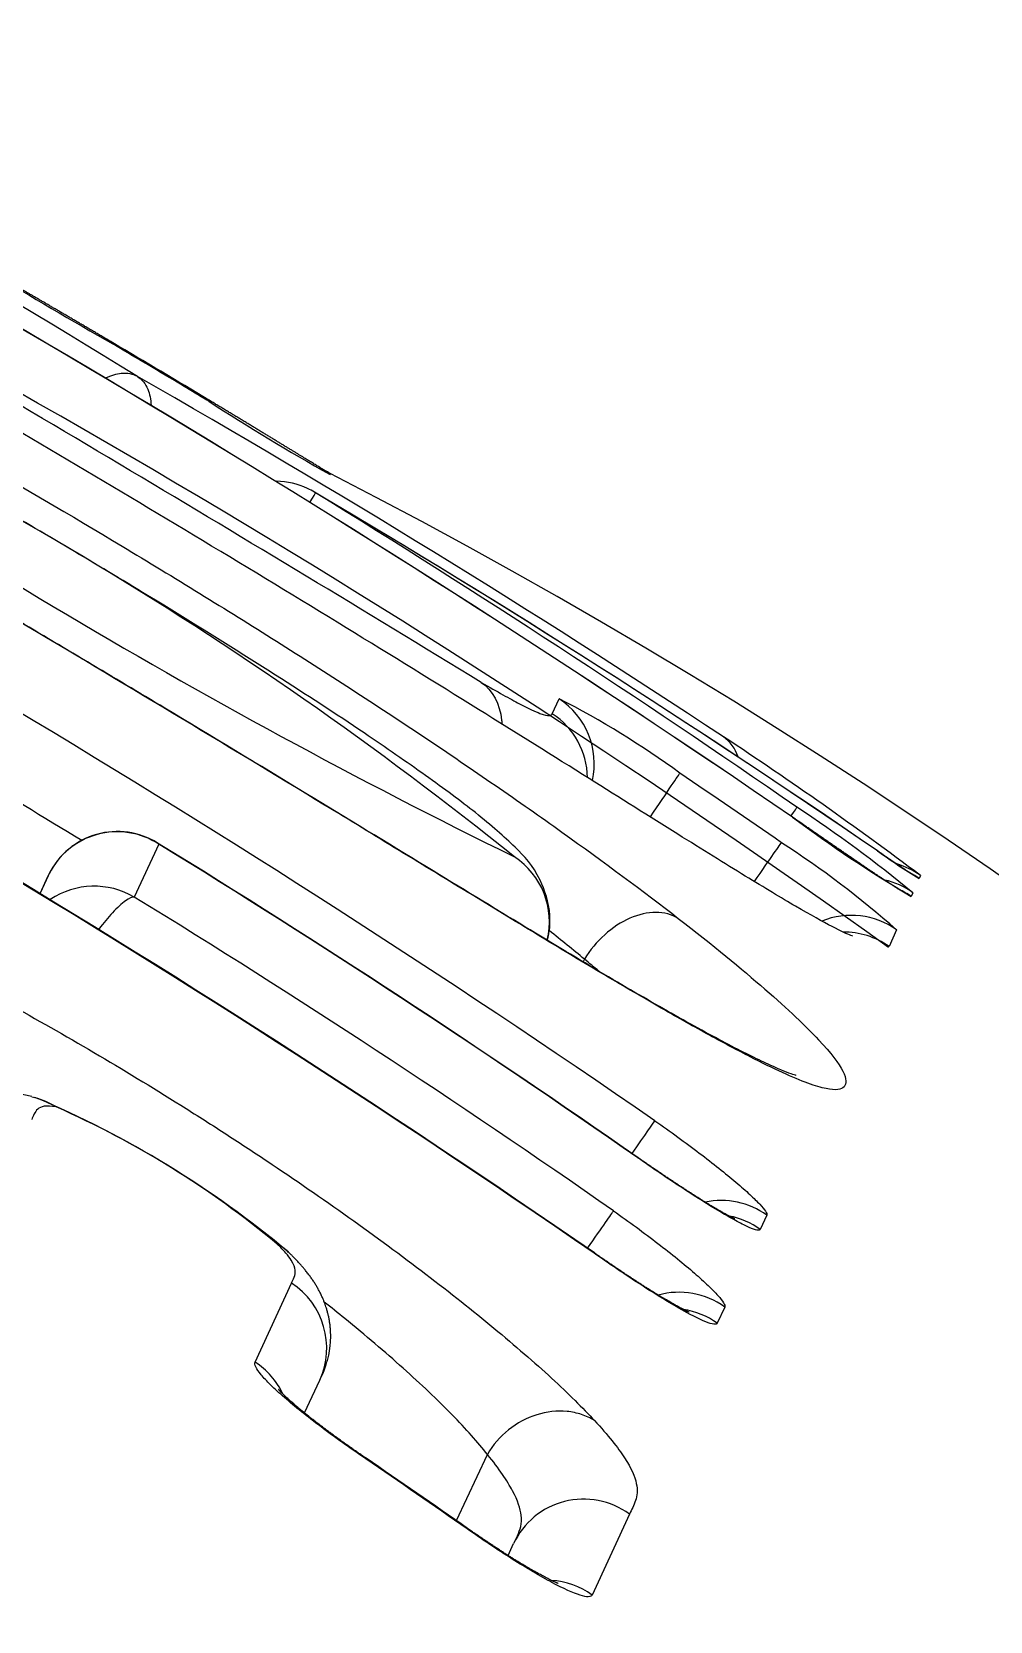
# Model space of a CAD drawing. Header units: millimetres. Extents: x 169 to 4368, y -1049 to 1924.
# Drawn here: x 496.2588 to 496.382, y 1187.1658 to 1187.3701 of the extents above; entities that cross this region are included whole.
import ezdxf

# ---------------------------------------------------------------- set-up
doc = ezdxf.new("R2010")
doc.units = ezdxf.units.MM

msp = doc.modelspace()

# ---------------------------------------------------------------- linework, layer by layer
for p, q in [((496.297131223996, 1187.313349279672), (496.297111541386, 1187.313237844101)), ((496.3256952608824, 1187.282466275164), (496.326563136317, 1187.284400918884)), ((496.2750792947509, 1187.265711215806), (496.2719457537418, 1187.258901066984)), ((496.2608732161203, 1187.261625505914), (496.2598243857441, 1187.259376281914)), ((496.259838154881, 1187.259372526883), (496.2608732161203, 1187.261625505914)), ((496.2609706264841, 1187.26182836004), (496.2608732161203, 1187.261625505914)), ((496.3730202339163, 1187.261678944242), (496.372858000588, 1187.261291493557)), ((496.3720671383713, 1187.259454472423), (496.3718515297139, 1187.258961366099)), ((496.3699517173049, 1187.254675214313), (496.3689911313477, 1187.252530362632)), ((496.3298268348949, 1187.250913007676), (496.329665107025, 1187.25056618114)), ((496.3532779826165, 1187.217999521238), (496.3524361952333, 1187.216162503607)), ((496.287466766915, 1187.199112560122), (496.2921504184803, 1187.209259492072)), ((496.3478595648402, 1187.206186665836), (496.3469001265232, 1187.204097547488)), ((496.2938406818701, 1187.192570693335), (496.2957816851593, 1187.196778661041)), ((496.3133783374541, 1187.178722221328), (496.317342939836, 1187.187224338573)), ((496.3173537153359, 1187.187244974673), (496.317342939836, 1187.187224338573)), ((496.3356172613567, 1187.179573293748), (496.330816723227, 1187.169158110274)), ((496.3200074699972, 1187.174247406372), (496.3207189108364, 1187.175773096175)), ((496.3200158771787, 1187.174248969503), (496.3207189108363, 1187.175773096175)), ((496.3212036934473, 1187.176767145088), (496.3208081420108, 1187.175953787221))]:
    msp.add_line(p, q)
for centre, radius, start, end in [((495.4237045627428, 1185.905952897563), 1.651848701087288, 55.61476453163881, 62.42359725826709), ((495.428073764003, 1185.913233402061), 1.643375302300004, 55.59712794609853, 62.44112018940385), ((495.3779455348241, 1185.873899808004), 1.705300045799595, 58.3655023494883, 61.14724560860707), ((495.6456883925268, 1186.242446124103), 1.242222305775509, 54.39387537273254, 64.4882653459125), ((493.7497496643629, 1183.081482344601), 4.926533931897101, 58.59937082216798, 59.82500242974565), ((496.5770013213971, 1187.86999328954), 0.6215629135644873, 238.6364005782985, 240.3138685783886), ((496.0168445798317, 1186.886498336315), 0.4847224782482161, 51.16156424905611, 67.15060396415704), ((496.6846307115376, 1188.0047703025), 0.8252328351353697, 234.470290456352, 243.8418777568318), ((495.4836438384707, 1185.989434336887), 1.506912987535216, 55.42056088088043, 62.88721004012174), ((495.4160033523041, 1185.885013041874), 1.678068552156215, 58.95014748359419, 59.44110556749626), ((495.5251332719106, 1186.068059611298), 1.465091886177247, 58.91714635882654, 59.47947059750113), ((495.5253680397036, 1186.068394207189), 1.464553411750059, 58.92598042849588, 59.46218922611494), ((495.6040296455188, 1186.154217893059), 1.348819694303193, 56.53969523701981, 60.29711353977005), ((496.4244404562027, 1187.541818673945), 0.2616521513779782, 236.892692105409, 240.8803962853048), ((496.2918760307372, 1187.304841463693), 0.009999999446344629, 58.2967874416824, 67.3074921786814), ((495.4976908626106, 1186.005116134097), 1.467562433874933, 55.39850046860433, 63.06610963873008), ((495.5014542755728, 1186.011505332707), 1.460217471171172, 55.37769495132497, 63.08421252100603), ((496.2900042130932, 1187.302357296858), 0.009999999999997157, 65.00000000052906, 88.77485722654836), ((496.2918562236731, 1187.304730175327), 0.01000003618487273, 58.29573753283398, 60.99890507796102), ((495.9509110473045, 1186.639430118889), 0.7576512693967703, 359.9830259902878, 62.80855729625799), ((496.2900042130932, 1187.302357296858), 0.009999999999999426, 59.36086577062286, 65.00000000052906), ((495.6465525673259, 1186.21296031263), 1.275231839259553, 55.58024381249703, 59.43124454065545), ((495.5645270030782, 1186.124408506817), 1.393428413727964, 55.33114727246683, 58.37145732346386), ((495.6465048955913, 1186.212829468588), 1.275366233909044, 55.5757405574589, 59.42422174907269), ((495.4793644114695, 1185.982290313349), 1.505261709848518, 58.53023959633373, 59.84896978725819), ((496.273166421229, 1187.1804432543), 0.1168691798887608, 53.85748081776757, 62.813197832064), ((496.0696091737422, 1186.857584963938), 0.5053218938002131, 53.09920955774353, 56.60888864043209), ((495.6273933243963, 1186.216917112883), 1.276698933774729, 55.24802038092943, 55.95770828113967), ((496.4698992780764, 1187.422224207164), 0.1904418972593488, 233.4899776317015, 239.0130137393608), ((496.2558379302183, 1187.117267180025), 0.1836476380123732, 50.73615203656488, 56.51701332314764), ((496.2697496483414, 1187.257502996565), 0.0097867253950785, 57.00409240242347, 153.7708504712479), ((496.2697702988368, 1187.257530233221), 0.009791239996222884, 58.12701769545696, 153.5082673430857), ((495.6128994594491, 1186.187542657329), 1.265319461642182, 55.1070599306235, 58.45141198226043), ((495.6115582388408, 1186.185431962889), 1.267778945999401, 55.11188929728508, 58.44123251503404), ((496.2891544624471, 1187.163354142554), 0.1219333200552944, 48.4988754121203, 57.23516457201174), ((496.3153383903914, 1187.255716832264), 0.00998419127299744, 346.2787080733371, 56.65234222126267), ((496.4169366131051, 1187.333682603561), 0.08475492250617717, 234.309662540081, 238.6629579714067), ((496.2667975185335, 1187.250070513066), 0.01022169302307256, 59.75770676987673, 123.6037348355975), ((495.6168988819774, 1186.191524520913), 1.252349430194813, 55.0919628042447, 58.46264190290607), ((496.2556257690978, 1187.221742707628), 0.0119188140102767, 74.63122382776741, 155.2632159786233), ((496.2569145226253, 1187.224079665581), 0.00928866634389397, 76.03106871065305, 78.45564983805161), ((496.2569145226253, 1187.224079665581), 0.00928866634389397, 57.40430918864281, 76.03106871065305), ((496.2097033733988, 1187.115534909844), 0.1275908913063747, 49.9745015869396, 67.18875814747005), ((496.2127851612633, 1187.121005294201), 0.1212966871536342, 50.2897232039815, 66.1047002160469), ((495.6853585130501, 1186.280307185867), 1.096065598374758, 54.95492835301947, 55.78315652122216), ((495.7195260420903, 1186.329918045313), 1.035918022688534, 54.92650558948877, 55.80289542131205)]:
    msp.add_arc(centre, radius, start, end)
for centre, major_axis, ratio, start_param, end_param in [((496.2640922105967, 1187.321548929592), (-0.005084254524737045, -0.00861106009313328), 0.0005430471505521101, 2.983452212167769, 3.144518018580425), ((496.2763692670258, 1187.314229583865), (-0.005157816545520166, -0.008567200737863434), 0.0005425745714862426, 2.983484197061208, 3.144515844874198), ((496.2900042130932, 1187.302357296858), (0.005251885872095685, 0.008509858681937654), 0.0005419081508088696, -0.529780176574695, -0.02141864491582623), ((496.2900042130932, 1187.302357296858), (-0.005096292019757254, -0.008603941402030024), 0.6473366841990028, 3.113490179863597, 3.141589040434593), ((496.3210820615666, 1187.276044486328), (-0.009125681889957106, 0.004089245657012964), 0.9993440447170657, 3.344141386771629, 4.553247706111117), ((496.3202140943889, 1187.274111787114), (-0.009119256058609526, 0.004103555645695867), 0.9991828123144038, 3.580403858429282, 4.5547260634049), ((496.3421007871664, 1187.271219683996), (0.005522896989623716, 0.008336522586893658), 0.6749590697642006, 5.805658650354086, 6.267060459590982), ((496.3365001220458, 1187.266540240124), (0.005598405955342671, 0.008286003304314171), 0.0005388289211148293, -1.244235270100082, -0.03438010986929996), ((496.3514599153777, 1187.262220917835), (0.005695663861088329, 0.008219453338365046), 0.0005377807001094038, -0.5286894247051555, -0.02134676620515297), ((496.3494464332751, 1187.257676666035), (0.005700605867814399, 0.008216026578578004), 0.000537725205960993, -1.169249309119817, -0.03435691472317881), ((496.3617182525422, 1187.256681719467), (-0.005661932723960429, -0.008242725145812813), 0.6439802550132016, 3.120625192478135, 3.141569062293704), ((496.3672055413188, 1187.253544278309), (-0.00922996873089777, 0.003848074483003841), 0.9999128350552847, 4.486814521419728, 4.825120863715415), ((496.3662500700234, 1187.251323646117), (-0.009160070907479613, 0.004011620741040113), 0.9997316046722952, 4.504219066582705, 4.907008444215552), ((496.3670428543882, 1187.253157522522), (-0.009207101683272878, 0.003902470831906871), 0.9998814090224599, 4.492644170572666, 4.627294423969877), ((496.3660339888041, 1187.250831355621), (-0.009153661493208069, 0.004026224194919605), 0.9996912172733525, 4.505735689862385, 4.688392355755585), ((496.3641305484431, 1187.246551991923), (0.009125367336343393, -0.004089947551821904), 0.9993372986167275, 1.370492077023713, 2.378854395188526), ((496.3631683898639, 1187.244410389618), (0.009118439507960208, -0.004105369768936384), 0.9991581952161763, 1.371899280066611, 2.002939354781093), ((496.3331853463169, 1187.221967650075), (0.005725104782353108, 0.008198974035267259), 0.0005374468781558686, -1.066763162212173, -0.08578530431507403), ((496.3309928517597, 1187.217190427812), (-0.005727337033001324, -0.008197414867539003), 0.0005374212512831988, 3.050716643083092, 3.141601315215794), ((496.3474418710169, 1187.209926005246), (0.009088786467795207, -0.004170606735587334), 0.9960537113415202, 1.375846696631373, 2.210052939704275), ((496.3278662416252, 1187.210384840081), (0.005730242420118324, 0.008195384176878928), 0.0005373878298996667, -1.146762129090412, -0.09783354077100626), ((496.3465998187441, 1187.208091292915), (0.009088225890421797, -0.004171828156185331), 0.9958757259675806, 1.375857991101954, 1.814155122826783), ((496.3253663063206, 1187.204948331586), (-0.005732357105833754, -0.008193905174647135), 0.0005373634555933185, 3.038406052738417, 3.141597384679139), ((496.2867013840802, 1187.200967689875), (-0.009081142896111283, 0.004187223865570466), 0.9920248548117712, 3.141389537684646, 4.564209023617872), ((496.3420223426651, 1187.198127836017), (0.009085657593613239, -0.004177418591877482), 0.9948850019509572, 1.375865201949569, 2.274029014779656), ((496.3410628465016, 1187.196041287029), (0.009085201300734761, -0.004178410861221949), 0.9946722890799236, 1.375859072108786, 1.850096016932816), ((496.2820250304012, 1187.190829676865), (-0.009079937754213896, 0.004189836557633164), 0.9908545369293398, 4.013194789228706, 4.564786590738853), ((496.2961323118951, 1187.178467978947), (-0.005623834947771078, -0.008268765354035867), 0.0005385628731012856, 3.006143237124905, 3.141736172910035), ((496.3297819873576, 1187.171546914187), (0.009081155898596482, -0.004187195665994459), 0.9920362387106024, 1.375731521278235, 3.137260715562552), ((496.3249836233842, 1187.161144404383), (0.009079922291574402, -0.004189870067061734), 0.9908378969707627, 1.375683656624547, 1.939750652327191)]:
    msp.add_ellipse(centre, major_axis=major_axis, ratio=ratio, start_param=start_param, end_param=end_param)
for points, knots in [([(496.3643004478061, 1187.253866365647), (496.3643005314407, 1187.253871138056), (496.3639820488364, 1187.253987157299), (496.3620450260254, 1187.254846679223), (496.35749146579, 1187.257378858184), (496.3507463548782, 1187.261419645002), (496.341677181977, 1187.267068442575), (496.3300921665974, 1187.274344881809), (496.3157170045881, 1187.283342928688), (496.2990061809566, 1187.293664316956), (496.2808596654135, 1187.30467607454), (496.2622371881332, 1187.315790840634), (496.2437202863205, 1187.326689692845), (496.2262418830527, 1187.336849652057), (496.2106448429823, 1187.345858053538), (496.1980412763199, 1187.353162046122), (496.1880546865719, 1187.359059060918), (496.1835082123322, 1187.361833869204), (496.1813912667412, 1187.363167356221)], [0, 0, 0, 0, 0.02067595194129673, 0.07625882530349536, 0.1314008855082062, 0.1827306094511164, 0.2359523640560392, 0.2958341356968625, 0.3637031568850467, 0.4404223990466634, 0.520680798816725, 0.5998295326478169, 0.6789565767469253, 0.7585967124146059, 0.8299817887551176, 0.8925443573142559, 0.9488128297817991, 1, 1, 1, 1]), ([(496.1828369149824, 1187.338392991927), (496.1805506086347, 1187.33984206003), (496.1784439248614, 1187.34120313398), (496.1745800861189, 1187.343757704027), (496.172830093753, 1187.344946818297), (496.1681704295066, 1187.348214252458), (496.16580672218, 1187.350021572194), (496.1631843689193, 1187.352278667331), (496.16246851245, 1187.352952334577), (496.1613349608357, 1187.354141887313), (496.1609129394225, 1187.354661422882), (496.1600241770171, 1187.356023824813), (496.1599317030281, 1187.356672129999), (496.1605427639902, 1187.357551531167), (496.1612453579381, 1187.357775848639), (496.1631863547644, 1187.357629022258), (496.1639815679033, 1187.357499535613), (496.1659237018778, 1187.357049038487), (496.167079071676, 1187.356725233759), (496.1710996785447, 1187.355435470825), (496.1744747571688, 1187.354173225), (496.1806787909217, 1187.351601857215), (496.1829138931114, 1187.350640316675), (496.1876790642063, 1187.348519599932), (496.1902164243435, 1187.347357452188), (496.1956282106894, 1187.344807879878), (496.1985266274071, 1187.343408075084), (496.2045443436178, 1187.340436849525), (496.2076359564003, 1187.338879661365), (496.2139520235722, 1187.335642485209), (496.2171766175549, 1187.333962396469), (496.2237350359984, 1187.330493218275), (496.2270793797756, 1187.328698211899), (496.2437389774711, 1187.319634735234), (496.257084046635, 1187.311991188286), (496.2770418423192, 1187.300000036153), (496.2837152344366, 1187.295896044391), (496.2967153655251, 1187.287688141379), (496.3030722448425, 1187.283566987628), (496.3123343731255, 1187.277380501675), (496.3153917689222, 1187.275306713889), (496.3213243947094, 1187.271215978737), (496.3241806058451, 1187.269212508633), (496.332398688933, 1187.263346144133), (496.3374125037898, 1187.259625782924), (496.3418875259482, 1187.256157620409)], [0, 0, 0, 0, 0.03125000000000152, 0.03125000000000152, 0.06250000000000304, 0.06250000000000304, 0.1250000000000049, 0.1250000000000049, 0.1562500000000049, 0.1562500000000049, 0.1875000000000049, 0.1875000000000049, 0.2500000000000051, 0.2500000000000051, 0.3125000000000053, 0.3125000000000053, 0.3437500000000054, 0.3437500000000054, 0.3750000000000056, 0.3750000000000056, 0.4375000000000061, 0.4375000000000061, 0.4687500000000059, 0.4687500000000059, 0.5000000000000058, 0.5000000000000058, 0.5312500000000057, 0.5312500000000057, 0.5625000000000054, 0.5625000000000054, 0.5937500000000053, 0.5937500000000053, 0.6250000000000052, 0.6250000000000052, 0.750000000000003, 0.750000000000003, 0.8125000000000022, 0.8125000000000022, 0.8750000000000013, 0.8750000000000013, 0.9062500000000009, 0.9062500000000009, 0.9375000000000004, 0.9375000000000004, 1, 1, 1, 1]), ([(496.2691764548757, 1187.330159969603), (496.2690804890022, 1187.33021663459), (496.2688448053602, 1187.330355795621), (496.2684169234157, 1187.330608268283), (496.2679254138285, 1187.330898147753), (496.2674304945651, 1187.331189875555), (496.2669385020097, 1187.331479722755), (496.2664489671079, 1187.331767966719), (496.2659630980062, 1187.332053898287), (496.2654817293214, 1187.332337027488), (496.2650046264174, 1187.332617497575), (496.2645310122924, 1187.33289577433), (496.2640602157329, 1187.333172258063), (496.263592954967, 1187.333446532465), (496.2631307035642, 1187.333717738127), (496.2626749461979, 1187.333985009926), (496.2622271345347, 1187.334247502779), (496.2617883545171, 1187.334504586658), (496.2613586761103, 1187.334756226262), (496.2609368656684, 1187.335003155979), (496.2605218366765, 1187.335246020776), (496.2601135955635, 1187.335484825011), (496.259713258267, 1187.335718923952), (496.2593220896214, 1187.33594758627), (496.2589413120243, 1187.336170105882), (496.2585720883603, 1187.336385811906), (496.2582152987753, 1187.336594198583), (496.2578706790368, 1187.336795429319), (496.2575369941093, 1187.336990236739), (496.2572138916006, 1187.337178834065), (496.2569019597543, 1187.337360886318), (496.2566022333152, 1187.337535797909), (496.2563152275068, 1187.337703276577), (496.2560414293578, 1187.337863046456), (496.2557812787207, 1187.33801485915), (496.2555353740305, 1187.338158373424), (496.2553032423517, 1187.338293873597), (496.2550851046431, 1187.338421237261), (496.2548814422549, 1187.33854018905), (496.2546931029689, 1187.3386502391), (496.2545201819623, 1187.338751336486), (496.2543627492203, 1187.338843444465), (496.2542209507856, 1187.33892648098), (496.2540950946463, 1187.339000267747), (496.2539855093074, 1187.339064611754), (496.2538954470412, 1187.339117597316), (496.253846841946, 1187.339146266086), (496.2538262188639, 1187.339158447841)], [0, 0, 0, 0, 0.01205274021091221, 0.03484664861999057, 0.05767776621466487, 0.08052637676902646, 0.103368415387306, 0.1261805968776852, 0.1489427827546151, 0.1716507133014858, 0.1942649336618171, 0.2169384011238867, 0.2397259043852377, 0.2625837682565491, 0.2854671387359926, 0.3083193429299643, 0.3310908731867502, 0.3537376143582202, 0.3762521328938431, 0.3987502282903003, 0.4213727984801386, 0.4440939941632016, 0.466872205455044, 0.4896647690703799, 0.5124147495966203, 0.5350791988870509, 0.5576170147163197, 0.5800133484829376, 0.6024483493022473, 0.6250151393761696, 0.6475978889676388, 0.6701814800087563, 0.6927496496692216, 0.7152883327693325, 0.7377831171300236, 0.7602191378437559, 0.7825439843714649, 0.8049846988548098, 0.8273167634649021, 0.849532200964801, 0.8716483361015085, 0.8936752560344293, 0.9156119818973567, 0.937440289390199, 0.959114539338934, 0.9805049479108305, 0.9999999999999999, 0.9999999999999999, 0.9999999999999999, 0.9999999999999999]), ([(496.3418875259482, 1187.256157620409), (496.3463523950102, 1187.252693467689), (496.3500359614821, 1187.249670385876), (496.354527741133, 1187.245755947357), (496.3558596132887, 1187.244547453304), (496.3581513900955, 1187.242374043032), (496.3591154109841, 1187.24140634764), (496.3615385044838, 1187.238814579521), (496.3625325001412, 1187.237499728384), (496.3635494946926, 1187.235525320975), (496.3635617687609, 1187.234888445133), (496.3628602513205, 1187.234126822265), (496.3621456975679, 1187.234002576405), (496.3602567317659, 1187.234393547328), (496.3594904361685, 1187.234620321572), (496.3576309486886, 1187.235302870078), (496.3565501010012, 1187.2357544549), (496.3540757734253, 1187.236885891093), (496.3526823909904, 1187.237565116931), (496.3495604281835, 1187.239162411512), (496.3478230050401, 1187.240085349895), (496.3440032365309, 1187.24217845543), (496.3419346496724, 1187.243340820732), (496.3374421300223, 1187.245918768453), (496.3350078573809, 1187.247340597553), (496.3298054350597, 1187.25042549567), (496.3270502371691, 1187.252080727418), (496.3213576666349, 1187.255523220772), (496.3184077817662, 1187.257317950975), (496.3123304825425, 1187.26102267566), (496.3091853183656, 1187.262943535744), (496.3028352331736, 1187.266818307379), (496.299636311546, 1187.268768564037), (496.2835390274831, 1187.278556400569), (496.2703320432743, 1187.286503562018), (496.2501153163519, 1187.29847905245), (496.2433849925785, 1187.302434389391), (496.2333652593263, 1187.3083050182), (496.2300250676648, 1187.310259150338), (496.2234459470623, 1187.314108777809), (496.2202055233205, 1187.316005164215), (496.2106553812383, 1187.321606219989), (496.2045139859632, 1187.325223651846), (496.1957727232256, 1187.330451871269), (496.1929704319276, 1187.332142305193), (496.1876803213595, 1187.335371782734), (496.1851808713602, 1187.336917769956), (496.1828369149824, 1187.338392991927)], [0, 0, 0, 0, 0.06250000000000039, 0.06250000000000039, 0.09375000000000021, 0.09375000000000021, 0.125, 0.125, 0.1875000000000005, 0.1875000000000005, 0.2500000000000009, 0.2500000000000009, 0.3125000000000014, 0.3125000000000014, 0.343750000000001, 0.343750000000001, 0.3750000000000006, 0.3750000000000006, 0.4062500000000002, 0.4062500000000002, 0.4374999999999998, 0.4374999999999998, 0.4687499999999993, 0.4687499999999993, 0.4999999999999989, 0.4999999999999989, 0.5312499999999986, 0.5312499999999986, 0.5624999999999981, 0.5624999999999981, 0.5937499999999978, 0.5937499999999978, 0.6249999999999974, 0.6249999999999974, 0.7499999999999954, 0.7499999999999954, 0.8124999999999944, 0.8124999999999944, 0.8437499999999948, 0.8437499999999948, 0.8749999999999951, 0.8749999999999951, 0.9374999999999969, 0.9374999999999969, 0.9687499999999984, 0.9687499999999984, 1, 1, 1, 1]), ([(496.3570653130639, 1187.235962164693), (496.3570666302307, 1187.235966199091), (496.3565562435779, 1187.236084082849), (496.3539854385415, 1187.237084625542), (496.3486822671329, 1187.239703389586), (496.3414591627165, 1187.243653255488), (496.3326139737871, 1187.24878107932), (496.3219186263589, 1187.25521200738), (496.3089601252208, 1187.263118394992), (496.2933791531682, 1187.272623440584), (496.2753981359967, 1187.283485249938), (496.2560088523649, 1187.295052040458), (496.2370654042747, 1187.306179642499), (496.2198625243653, 1187.316237697133), (496.2054736926375, 1187.324687826084), (496.1930243108471, 1187.332136885521), (496.1867720092372, 1187.335983234796), (496.1835174782516, 1187.338031843857)], [0, 0, 0, 0, 0.0289052987748401, 0.08663167081346118, 0.1484893053800721, 0.2096981219528897, 0.2674012047471491, 0.3246249486032564, 0.3890357913236027, 0.4639566634939066, 0.5478577024655115, 0.639047568300592, 0.7291074700026285, 0.8075303603602462, 0.8771542021119365, 0.9407538523733918, 1, 1, 1, 1]), ([(496.3250691222051, 1187.253334645693), (496.3253569095702, 1187.25442665114), (496.3255845857203, 1187.257337546891), (496.3238131578005, 1187.262376898459), (496.3209703418881, 1187.265348019604), (496.3164698609247, 1187.269353910709), (496.3097260820823, 1187.274335730193), (496.300876718601, 1187.280484518149), (496.2887050897023, 1187.288393871029), (496.2726224155643, 1187.298400371247), (496.2545994085892, 1187.309070689137), (496.2382277252277, 1187.318322538404), (496.2256334295689, 1187.325099330453), (496.2165726653526, 1187.329616653465), (496.2093410822737, 1187.332894761043), (496.2048043719979, 1187.33442354003), (496.2001258029387, 1187.335149573595), (496.1955939374359, 1187.333589643343), (496.1938325700777, 1187.332154068671), (496.1935302798326, 1187.331872461778)], [0, 0, 0, 0, 0.02084196501501365, 0.05617297469388958, 0.1137481374365707, 0.1782695816226787, 0.2343513677813671, 0.2888772923375204, 0.3589657272476516, 0.4558822302423305, 0.5716900954823744, 0.6692682308216834, 0.7375114157160702, 0.7918195333309583, 0.8480329417169477, 0.9144237257787492, 0.9577871349164739, 0.9923516121715197, 1, 1, 1, 1]), ([(496.2723730788804, 1187.32581151835), (496.271780554399, 1187.326141689495), (496.2710592227556, 1187.326277401133), (496.269621865107, 1187.326139420464), (496.2689191142235, 1187.325931834882), (496.2682043463936, 1187.325592995946)], [0, 0, 0, 0, 0.546030174754535, 0.546030174754535, 0.9999999999999999, 0.9999999999999999, 0.9999999999999999, 0.9999999999999999]), ([(496.2723730788804, 1187.32581151835), (496.2729329579028, 1187.325456792801), (496.2733834488096, 1187.324896071721), (496.2739262369321, 1187.323581954276), (496.2740701067601, 1187.322872440104), (496.2741059235186, 1187.322089118503)], [0, 0, 0, 0, 0.5464114865378498, 0.5464114865378498, 0.9999999999999999, 0.9999999999999999, 0.9999999999999999, 0.9999999999999999]), ([(496.296742030959, 1187.313562186624), (496.2967417900365, 1187.313562332257), (496.2967175166405, 1187.313577005308), (496.2966632550519, 1187.313609845048), (496.2965669482201, 1187.31366824945), (496.2964533406981, 1187.313737253537), (496.2963231794838, 1187.313816406586), (496.2961764254183, 1187.313905732698), (496.2960133565898, 1187.314005060877), (496.2958346411764, 1187.314113980577), (496.2956409624214, 1187.314232070554), (496.295433066585, 1187.314358870211), (496.2952117004875, 1187.314493917794), (496.2949771841642, 1187.314637012249), (496.2947290979108, 1187.314788398396), (496.2944670312582, 1187.31494831769), (496.2941905931066, 1187.315116999452), (496.2939003960198, 1187.315294060343), (496.2935972564297, 1187.315478992476), (496.2932821277378, 1187.315671204418), (496.2929560248714, 1187.315870067353), (496.2926199210268, 1187.31607497828), (496.2922737250227, 1187.316285983004), (496.2919165368604, 1187.316503618782), (496.2915476476349, 1187.316728308667), (496.2911671722454, 1187.316959972463), (496.2907763299944, 1187.317197857848), (496.2903758653421, 1187.317441501877), (496.2899665921028, 1187.317690399686), (496.2895493560321, 1187.31794402736), (496.2891250851371, 1187.318201811423), (496.2886933405368, 1187.318464009171), (496.288254178357, 1187.318730580466), (496.2878076439379, 1187.319001489333), (496.287355047285, 1187.319275933899), (496.2868969753669, 1187.319553551881), (496.2864333724174, 1187.319834370834), (496.2859641765851, 1187.320118421945), (496.2854893113323, 1187.320405744987), (496.2850090134141, 1187.320696190821), (496.2845255864366, 1187.320988358871), (496.2840399856109, 1187.3212816681), (496.2835528509244, 1187.321575733943), (496.2830635508922, 1187.321870935751), (496.2825707766242, 1187.322168065458), (496.2820823246356, 1187.322462404515), (496.2817223200259, 1187.322679258594), (496.2815484473556, 1187.322783910625), (496.2815270779864, 1187.322796773195)], [0, 0, 0, 0, 0.0001985430560893453, 0.01998381990072749, 0.04063427734579387, 0.06170455782630271, 0.0831969242418932, 0.1051292977958427, 0.1273643997580334, 0.1497968634093372, 0.1723404661109849, 0.1949219624267965, 0.2174609191615625, 0.239923946175415, 0.2623525785344797, 0.2849517907589493, 0.3077085670690719, 0.3305743222377559, 0.3535002589872555, 0.3764364246367251, 0.3993199666934074, 0.4221045342315012, 0.4447673329365742, 0.4674533262175505, 0.4903323868465981, 0.513286074168919, 0.5362919318768695, 0.5593268941022843, 0.5823665181724171, 0.6053814713610981, 0.6283495547508231, 0.651235204399169, 0.6742426340283687, 0.6972837187691064, 0.7202794916017261, 0.7432589331379755, 0.7662503660456477, 0.7892738793520664, 0.812358511772699, 0.8355332908937804, 0.858774350262524, 0.881805634807139, 0.9048607933557797, 0.9279458573308436, 0.9510504630342165, 0.9741637291943599, 0.9972710419975993, 1, 1, 1, 1]), ([(496.3165674708815, 1187.286501123426), (496.3186551192304, 1187.285278843116), (496.3202471278884, 1187.284388986185), (496.3226947540884, 1187.283110831358), (496.3235133940856, 1187.282739761127), (496.3246954053154, 1187.282296307005), (496.3250586552508, 1187.282225273371), (496.3255305870442, 1187.282247094205), (496.3256387184284, 1187.282340491733), (496.3256952608824, 1187.282466275164)], [0, 0, 0, 0, 0.25, 0.25, 0.5, 0.5, 0.75, 0.75, 1, 1, 1, 1]), ([(496.3165674708815, 1187.286501123426), (496.3180021184901, 1187.285491641153), (496.3189514565548, 1187.283734724848), (496.3191959775966, 1187.281475278381), (496.3192094027263, 1187.281310481688), (496.3192185926588, 1187.281144270239)], [0, 0, 0, 0, 0.9277636002042169, 0.9277636002042169, 1, 1, 1, 1]), ([(496.3705316379279, 1187.259717555385), (496.3705317437871, 1187.2597174953), (496.3705281592273, 1187.25971954639), (496.3705115496201, 1187.259729229824), (496.3704785708172, 1187.259748769223), (496.3704301149446, 1187.259777892025), (496.370365427555, 1187.259817270027), (496.3702840339291, 1187.259867394629), (496.3701855702631, 1187.259928669498), (496.3700698199755, 1187.260001387059), (496.3699366840222, 1187.26008574499), (496.3697861532386, 1187.260181863553), (496.3696182927926, 1187.260289797393), (496.3694332281166, 1187.260409542028), (496.3692323336702, 1187.260540278941), (496.3690157159485, 1187.260681988701), (496.3687843746259, 1187.260834049411), (496.3685382306503, 1187.260996539241), (496.3682777681899, 1187.261169158903), (496.3680034498426, 1187.261351615937), (496.367715738599, 1187.261543611536), (496.3674150980111, 1187.26174484157), (496.3671019384738, 1187.261955032809), (496.3667773484727, 1187.262173454661), (496.3664416410065, 1187.262399894969), (496.3660949922582, 1187.262634220784), (496.3657368864687, 1187.262876774441), (496.3653675040929, 1187.263127429281), (496.3649878924004, 1187.263385469335), (496.364599157068, 1187.263650135769), (496.3642025196292, 1187.263920588026), (496.3637990180264, 1187.264196107865), (496.3633890048463, 1187.264476444702), (496.3629716968229, 1187.26476211927), (496.3625462712423, 1187.265053685204), (496.362112475359, 1187.265351309932), (496.3616713043428, 1187.265654305541), (496.3612241252948, 1187.265961727181), (496.3607724463386, 1187.2662725312), (496.3603178060185, 1187.266585650888), (496.3598614347424, 1187.26690023067), (496.3594027675915, 1187.267216650744), (496.3589405026808, 1187.267535800944), (496.35847413505, 1187.26785803028), (496.3580033851396, 1187.268183532949), (496.357533638042, 1187.268508583855), (496.3570544422425, 1187.268840409632), (496.3567648538373, 1187.269041114736), (496.3565950814628, 1187.269158785031)], [0, 0, 0, 0, 0.01006221207524613, 0.02395268242052836, 0.0386287108839759, 0.05414643280579821, 0.07048566085396149, 0.08761400974948977, 0.1054885190862623, 0.1240604958767145, 0.1432801714586789, 0.1631006439139522, 0.1834807492151219, 0.204384531331033, 0.2257659553020532, 0.2473368163044984, 0.2692036141564555, 0.2913272303675353, 0.3136755021450752, 0.3362209913753101, 0.3589402985859803, 0.3818134310847249, 0.4048232562697209, 0.4279622518528404, 0.4510859206003467, 0.4742958660206587, 0.4977093655451496, 0.5212780688129932, 0.5449538823885518, 0.5686884359782981, 0.5924318403195765, 0.6161228675757449, 0.6397567053894266, 0.6633991555719699, 0.6872061118885355, 0.7111792530512532, 0.7352673011232314, 0.7594176001689232, 0.7835745314137318, 0.8076691470522669, 0.8316495391008987, 0.8555118696841091, 0.8794758409372354, 0.9035983652602235, 0.9277936528835022, 0.9520355489216948, 0.976297393423857, 1, 1, 1, 1]), ([(496.3719099595124, 1187.261869039586), (496.3719099604477, 1187.261869039019), (496.3719083365847, 1187.261870026297), (496.3718971005504, 1187.261876931419), (496.3718695041869, 1187.261894123326), (496.3718266168155, 1187.261921148666), (496.3717675665241, 1187.26195873872), (496.3716916936639, 1187.2620074784), (496.3715985910101, 1187.262067774729), (496.3714881082093, 1187.262139849544), (496.3713603352401, 1187.262223747742), (496.3712155124985, 1187.26231939534), (496.3710543827526, 1187.26242636864), (496.3708771693292, 1187.262544562104), (496.3706842363484, 1187.262673753957), (496.3704753603443, 1187.262814116762), (496.3702503950925, 1187.262965772047), (496.3700105986194, 1187.26312788858), (496.3697573195749, 1187.263299565215), (496.3694916884742, 1187.263480035994), (496.3692132577779, 1187.263669588534), (496.3689218162065, 1187.263868367847), (496.3686168759669, 1187.264076703995), (496.3682993057041, 1187.264293996872), (496.3679720996379, 1187.26451819051), (496.3676582266434, 1187.264733491191), (496.3674711709724, 1187.264861972602), (496.3673791613602, 1187.264925174357)], [0, 0, 0, 0, 0.01213228566445582, 0.03903642352366696, 0.06813980912996342, 0.09945047059025111, 0.1329062166660977, 0.1683796979489421, 0.205691561490961, 0.2446288278154341, 0.2849643285852192, 0.3264734796378962, 0.3689630509938963, 0.4120211216948113, 0.4555440973052933, 0.5001282228733256, 0.5454865767284992, 0.5913534685072112, 0.6374722145691236, 0.6836539091146854, 0.7296407183988064, 0.7765435917973299, 0.8235841821695011, 0.8708144147020633, 0.9182889013965542, 0.9660306809347019, 0.9999999999999999, 0.9999999999999999, 0.9999999999999999, 0.9999999999999999]), ([(496.2125074440356, 1187.258293924872), (496.2129717163446, 1187.259297800552), (496.213407889808, 1187.260304595222), (496.2151988983999, 1187.261139652918), (496.2159827504017, 1187.261306968532), (496.217587137614, 1187.261303929483), (496.2181966601091, 1187.261259835434), (496.2195622964049, 1187.261074195552), (496.2203192604539, 1187.260932933837), (496.221992610573, 1187.26054563383), (496.2229086164058, 1187.260299842808), (496.2249168544507, 1187.259691604705), (496.2260171349728, 1187.259326115724), (496.2295443728379, 1187.258054838904), (496.2322012083821, 1187.256975030362), (496.2367103682437, 1187.254947379158), (496.2383096016228, 1187.254199843726), (496.2416001567659, 1187.252610897149), (496.2432861108706, 1187.251772563066), (496.2484442878478, 1187.249144584769), (496.2520152298655, 1187.247243463276), (496.2593470530503, 1187.243203613943), (496.2630533633041, 1187.241092684972), (496.2704648438711, 1187.236732761325), (496.2741825916373, 1187.23447687619), (496.2797776851957, 1187.230971573816), (496.2816540572568, 1187.229777388889), (496.2853524910733, 1187.227385738734), (496.2871786103947, 1187.226185907541), (496.292588301193, 1187.222574836067), (496.2961035133565, 1187.220152006791), (496.3029463106419, 1187.215277980967), (496.3062976081181, 1187.212807896971), (496.3125443459666, 1187.208037994831), (496.3154702190042, 1187.205717636786), (496.3208995236216, 1187.201228753039), (496.3234220134514, 1187.199040979761), (496.327770242429, 1187.195045289212), (496.3296224942113, 1187.193217445092), (496.3311180175131, 1187.191587449205)], [0, 0, 0, 0, 0.1250000000000064, 0.1250000000000064, 0.1875000000000102, 0.1875000000000102, 0.2187500000000109, 0.2187500000000109, 0.2500000000000116, 0.2500000000000116, 0.2812500000000123, 0.2812500000000123, 0.3125000000000129, 0.3125000000000129, 0.3750000000000158, 0.3750000000000158, 0.4062500000000164, 0.4062500000000164, 0.4375000000000169, 0.4375000000000169, 0.5000000000000172, 0.5000000000000172, 0.5625000000000174, 0.5625000000000174, 0.6250000000000178, 0.6250000000000178, 0.6562500000000167, 0.6562500000000167, 0.6875000000000157, 0.6875000000000157, 0.7500000000000125, 0.7500000000000125, 0.8125000000000094, 0.8125000000000094, 0.8750000000000063, 0.8750000000000063, 0.9375000000000032, 0.9375000000000032, 1, 1, 1, 1]), ([(496.2719457537418, 1187.258901066984), (496.2716784204025, 1187.258925306478), (496.2712882348783, 1187.258757632985), (496.2703307733868, 1187.258062051292), (496.2697574665541, 1187.257530913817), (496.2685905763374, 1187.256271664589), (496.267998130501, 1187.255565296133), (496.2673934580275, 1187.254781237373)], [0, 0, 0, 0, 0.3479238755146188, 0.3479238755146188, 0.6958477510292377, 0.6958477510292377, 1, 1, 1, 1]), ([(496.3418875259482, 1187.256157620409), (496.3410600530942, 1187.256653514874), (496.3400737591226, 1187.25691301297), (496.3379425908702, 1187.256918449396), (496.3367987242348, 1187.256664383401), (496.3345432600812, 1187.255684253039), (496.3334327289446, 1187.254958649414), (496.331429415862, 1187.253155630281), (496.3305378659088, 1187.252078931529), (496.3298247652671, 1187.250913972759)], [0, 0, 0, 0, 0.25, 0.25, 0.5, 0.5, 0.75, 0.75, 1, 1, 1, 1]), ([(496.2619183961348, 1187.231905301169), (496.2612364201129, 1187.232044244254), (496.2607384862275, 1187.232059444529), (496.2599823167751, 1187.231936732394), (496.2597228930674, 1187.231799998957), (496.2591278945813, 1187.231272577956), (496.2589711080543, 1187.230769105462), (496.2587545114902, 1187.230300166835)], [0, 0, 0, 0, 0.2499999999999972, 0.2499999999999972, 0.4999999999999943, 0.4999999999999943, 1, 1, 1, 1]), ([(496.3388897757037, 1187.230136210364), (496.3408775639593, 1187.228748216463), (496.3428257904545, 1187.227328587733), (496.3463604528858, 1187.224641222444), (496.3479814746239, 1187.223346689444), (496.3499706017049, 1187.221661567945), (496.3505730968552, 1187.221131560288), (496.3515994825055, 1187.220185914239), (496.3520277256797, 1187.219767030625), (496.3527111690025, 1187.21904018065), (496.3529630690332, 1187.218734685016), (496.3532666550152, 1187.218265567888), (496.3533228264292, 1187.218097402952), (496.3532779826165, 1187.217999521238)], [0, 0, 0, 0, 0.2499999999999938, 0.2499999999999938, 0.4999999999999876, 0.4999999999999876, 0.6249999999999907, 0.6249999999999907, 0.7499999999999938, 0.7499999999999938, 0.8749999999999969, 0.8749999999999969, 1, 1, 1, 1]), ([(496.3524361952334, 1187.216162503607), (496.3523454117975, 1187.215964427985), (496.3518518472632, 1187.216057813122), (496.3505874929128, 1187.216606743117), (496.350072893937, 1187.216860161783), (496.3488875489471, 1187.217493009482), (496.3482252099847, 1187.217867474798), (496.346764789435, 1187.218728203903), (496.3459579751658, 1187.219220153699), (496.3442727070451, 1187.220275979191), (496.3433890693823, 1187.220842646947), (496.341539453216, 1187.222052709503), (496.3405779137501, 1187.222693478163), (496.3386533138079, 1187.22399723559), (496.3376805543371, 1187.224666532871), (496.3366969554025, 1187.225353737669)], [0, 0, 0, 0, 0.2500000000000127, 0.2500000000000127, 0.3750000000000105, 0.3750000000000105, 0.5000000000000084, 0.5000000000000084, 0.6250000000000063, 0.6250000000000063, 0.7500000000000042, 0.7500000000000042, 0.8750000000000021, 0.8750000000000021, 1, 1, 1, 1]), ([(496.3491582880358, 1187.217521456161), (496.349158288594, 1187.217521455875), (496.3491576862123, 1187.217521708084), (496.3491496214383, 1187.217525130094), (496.3491230824856, 1187.217536823963), (496.3490804755812, 1187.21755617685), (496.3490213451674, 1187.217583783542), (496.3489454665804, 1187.217620112503), (496.3488518662274, 1187.217665992981), (496.3487416972508, 1187.217721180905), (496.3486136664404, 1187.217786685269), (496.3484677220725, 1187.21786283842), (496.3483059597843, 1187.21794878254), (496.3481267174398, 1187.218045638929), (496.3479303191727, 1187.218153463499), (496.3477171462378, 1187.218272254125), (496.3474876671035, 1187.218401934349), (496.3472424306067, 1187.218542356282), (496.3469820394937, 1187.218693318918), (496.3467067106567, 1187.218854816873), (496.3464195108512, 1187.219025177479), (496.3461195849652, 1187.219204942866), (496.3458077525613, 1187.219393655354), (496.3454812518446, 1187.219593063305), (496.3451412915389, 1187.219802511843), (496.3447890934057, 1187.220021317007), (496.3444259609698, 1187.220248724733), (496.3440532493739, 1187.220483930773), (496.343672152373, 1187.220726214231), (496.3432841097796, 1187.220974691925), (496.3428888055689, 1187.221229548763), (496.3424855592339, 1187.221491209167), (496.3420731427428, 1187.221760489095), (496.3416521874458, 1187.222037005825), (496.3412242082438, 1187.222319789681), (496.3407907801544, 1187.222607818064), (496.3403536256228, 1187.222899957156), (496.3399141995831, 1187.2231952379), (496.3394730609882, 1187.223493288658), (496.3390288410083, 1187.223794997947), (496.3385806429113, 1187.224100981101), (496.3381288305603, 1187.224411014377), (496.337673277379, 1187.224725164971), (496.3372218248344, 1187.225038183347), (496.3368928008401, 1187.225267057011), (496.3367358231048, 1187.2253769851), (496.3367202302298, 1187.225387901062)], [0, 0, 0, 0, 0.002904670355375302, 0.01806541870391082, 0.033779824107733, 0.05008541618056137, 0.06701385110455355, 0.08459113357460568, 0.1028380542940471, 0.1217210648087172, 0.1419541022757441, 0.1620769534847651, 0.1828409512911348, 0.2041942692013714, 0.2260972291679152, 0.248506801840666, 0.2713781941767956, 0.2946659569059309, 0.3183249204755873, 0.3423083687579306, 0.3667070888084538, 0.3907529499000086, 0.4153011690384873, 0.4402719843206725, 0.4655951199180103, 0.4911985051432008, 0.5170092340737319, 0.5429544347727843, 0.5689621733040168, 0.595008300043906, 0.6209626126640283, 0.6471205271318948, 0.6735765934016243, 0.7002613002460033, 0.7271041320546617, 0.7540333376799405, 0.7809748810026327, 0.8078361390267836, 0.8346024581919171, 0.8613588826925686, 0.8883888573386778, 0.9155496275334682, 0.9428046906779329, 0.9701164128319733, 0.9974467660721145, 1, 1, 1, 1]), ([(496.3335695128679, 1187.21854073409), (496.335559418286, 1187.217149415494), (496.3375059932368, 1187.215721735414), (496.3410309243512, 1187.213010567454), (496.3426437943481, 1187.211699968233), (496.3446182148514, 1187.209985750112), (496.3452152794766, 1187.209445033591), (496.3462302045545, 1187.208476969882), (496.3466526016936, 1187.208046174598), (496.3473239804149, 1187.207294163783), (496.3475696069971, 1187.206975513668), (496.3478608114569, 1187.206479853179), (496.3479107740527, 1187.206298189433), (496.3478595648402, 1187.206186665836)], [0, 0, 0, 0, 0.2499999999999938, 0.2499999999999938, 0.4999999999999876, 0.4999999999999876, 0.6249999999999907, 0.6249999999999907, 0.7499999999999938, 0.7499999999999938, 0.8749999999999969, 0.8749999999999969, 1, 1, 1, 1]), ([(496.2921504184802, 1187.209259492072), (496.2923857187155, 1187.209769476098), (496.2927066095926, 1187.21022223851), (496.2926040135545, 1187.211269568187), (496.29247059187, 1187.211678837278), (496.2919566776997, 1187.212483667357), (496.2917321560403, 1187.21278432188), (496.2911305224988, 1187.2134782869), (496.2907488289778, 1187.213875183293), (496.2902823193911, 1187.214317012632)], [0, 0, 0, 0, 0.5000000000000046, 0.5000000000000046, 0.7500000000000069, 0.7500000000000069, 0.8750000000000034, 0.8750000000000034, 1, 1, 1, 1]), ([(496.2959922456118, 1187.1971978566), (496.2960042459371, 1187.197223465939), (496.2960349042856, 1187.197289014168), (496.2960974689043, 1187.197427071565), (496.2961748931634, 1187.197603355681), (496.2962587489848, 1187.197802121764), (496.2963470721485, 1187.198021579782), (496.2964391842444, 1187.198263372834), (496.2965337936619, 1187.198528143253), (496.296629494075, 1187.198816692338), (496.2967245867823, 1187.199129462854), (496.2968171640663, 1187.199466785691), (496.2969049323692, 1187.199827603991), (496.2969707229095, 1187.200140892174), (496.2970163233211, 1187.200386947657), (496.2970478620516, 1187.200572731395), (496.2970863188661, 1187.200823472263), (496.2971282454891, 1187.201149065985), (496.2971667248162, 1187.201556377145), (496.2971917109146, 1187.201981531092), (496.2972013039872, 1187.202421340884), (496.2971940575937, 1187.202871428096), (496.2971691096931, 1187.20332758635), (496.2971261343637, 1187.203786073869), (496.2970652384595, 1187.204243780889), (496.2969868279577, 1187.204698292317), (496.2968915220692, 1187.205147763787), (496.296779936492, 1187.205591163316), (496.2966606649078, 1187.206000844566), (496.2965348273821, 1187.206385222504), (496.2964078940493, 1187.206737588995), (496.2962550944793, 1187.20712566276), (496.2960766999876, 1187.207537964242), (496.2958701733361, 1187.20797180346), (496.2956491901474, 1187.208396952415), (496.2954139986916, 1187.208814223503), (496.2951641182119, 1187.209225433438), (496.2948981107278, 1187.209633449707), (496.2946137966634, 1187.210041651309), (496.2943071387941, 1187.210455062468), (496.2939987526804, 1187.210846859491), (496.2936860165309, 1187.211223954776), (496.2933498033469, 1187.211611175791), (496.2929930854471, 1187.21200278677), (496.2926554927334, 1187.212356802316), (496.2923715773438, 1187.212645479173), (496.2921160553322, 1187.21289870954), (496.2918988932138, 1187.213109330991), (496.2917864764623, 1187.213215438665), (496.2917510344927, 1187.21324886435)], [0, 0, 0, 0, 0.0086749514797321, 0.02600635932267256, 0.04373424220158539, 0.06190787543728939, 0.08057637839089947, 0.09978765542470663, 0.1195866680817737, 0.140012863402902, 0.161096638943849, 0.1828549001200267, 0.2052861183399851, 0.2283658321418341, 0.2390053847040334, 0.2491453409058943, 0.2594336192806496, 0.2801527260035619, 0.3014094138830552, 0.3232336202923928, 0.345495007056804, 0.3680647063569881, 0.3908292805569673, 0.4137007651252134, 0.4366199915547658, 0.4595550193898503, 0.4824973437482425, 0.5054579288679225, 0.5284641253103399, 0.5474102187578541, 0.5672411255014926, 0.5872353173365916, 0.6122803267066722, 0.6373883993084075, 0.6625990265822859, 0.6880082525342692, 0.7137739238105781, 0.7401033392314714, 0.7672507182466698, 0.7955172330247597, 0.8252391802641563, 0.8507133608280052, 0.8759475830267779, 0.9096110272316356, 0.9372872987924081, 0.9545890147802544, 0.9738464944025707, 0.9929708668156031, 1, 1, 1, 1]), ([(496.3469001265233, 1187.204097547488), (496.3467967917421, 1187.203872579346), (496.3462917480171, 1187.203938765884), (496.3445845954186, 1187.204621827543), (496.3433637757162, 1187.205247262696), (496.3411601645604, 1187.20651228229), (496.3403492313724, 1187.206996556905), (496.3386566225024, 1187.208039758728), (496.3377699176424, 1187.208601262244), (496.3359154369643, 1187.209803205144), (496.3349518828512, 1187.210441233725), (496.3330249749579, 1187.211741738548), (496.3320518222083, 1187.212410521651), (496.3310686264671, 1187.213098335965)], [0, 0, 0, 0, 0.25, 0.25, 0.5, 0.5, 0.625, 0.625, 0.75, 0.75, 0.875, 0.875, 1, 1, 1, 1]), ([(496.3433004452108, 1187.205511566886), (496.3433062093252, 1187.205509369903), (496.3433125094662, 1187.205506880915), (496.3433064572179, 1187.205509268068), (496.3432846991757, 1187.205518301251), (496.3432468594918, 1187.205534563462), (496.3431925736234, 1187.205558620351), (496.3431213937736, 1187.205591066124), (496.3430322517981, 1187.205632767916), (496.3429279264753, 1187.205682816234), (496.3428051081582, 1187.205743131305), (496.3426664254866, 1187.205812725316), (496.3425099651539, 1187.205892842934), (496.3423359834118, 1187.205983641751), (496.3421447151525, 1187.206085260085), (496.3419365306223, 1187.206197739328), (496.3417118835986, 1187.206321048485), (496.3414713438342, 1187.206455064961), (496.3412154615793, 1187.206599653092), (496.3409442137757, 1187.206754975147), (496.3406604551438, 1187.206919556904), (496.3403637959593, 1187.207093663689), (496.3400555072179, 1187.207276592138), (496.3397323938176, 1187.207470330449), (496.3393956895615, 1187.207674241311), (496.3390466507711, 1187.207887649441), (496.3386866192357, 1187.208109804869), (496.3383169865754, 1187.208339905739), (496.3379388404676, 1187.208577319393), (496.3375539361957, 1187.208820984062), (496.3371616130627, 1187.209071289788), (496.3367613329224, 1187.209328572597), (496.3363514689021, 1187.209593909007), (496.3359331202773, 1187.20986662737), (496.3355078329704, 1187.21014575256), (496.3350772162747, 1187.210430252465), (496.3346430286869, 1187.210718979817), (496.3342066113115, 1187.211011051635), (496.333768556301, 1187.211306072019), (496.3333272475575, 1187.211605090166), (496.3328822943404, 1187.211908381606), (496.3324325336836, 1187.21221676761), (496.3319836866117, 1187.212526336279), (496.3315295670189, 1187.212841303687), (496.3312566321662, 1187.213031928852), (496.3310986867117, 1187.213142286567)], [0, 0, 0, 0, 0.01458887238578119, 0.02963829423768389, 0.04519508011873698, 0.06130089981097701, 0.0779922351498632, 0.0953004921335331, 0.1132419297739824, 0.1324717736964497, 0.1515788506653871, 0.1713571277155224, 0.191763517177723, 0.212767036098836, 0.2343307716381169, 0.25641360366375, 0.2789714844024883, 0.3019586385714895, 0.3253286361688308, 0.3490319138625217, 0.3732968898037776, 0.3971057935040308, 0.421436396124682, 0.4462054488705487, 0.4713408980656492, 0.4967684602105452, 0.522412741875197, 0.5481982266440522, 0.5740502860738977, 0.5999767992573553, 0.6257391901974184, 0.6517985200366301, 0.6781623697272918, 0.7047598994109435, 0.7315186876936538, 0.7583651155545916, 0.7852230079920988, 0.8119978178951065, 0.8386992351090539, 0.8653888254101604, 0.8923794219952917, 0.9195034868664718, 0.9467233253775333, 0.9740000199447293, 1, 1, 1, 1]), ([(496.317342939836, 1187.187224338573), (496.3161312674044, 1187.18876824669), (496.3145963285168, 1187.190493237541), (496.3109425999141, 1187.194238259435), (496.3088062597404, 1187.196271183893), (496.3041873259533, 1187.200409313566), (496.3016850396781, 1187.20253648893), (496.2981462486949, 1187.205410686694), (496.2972692457289, 1187.206113027809), (496.296376703907, 1187.206818316995)], [0, 0, 0, 0, 0.3012429742315836, 0.3012429742315836, 0.6024859484631673, 0.6024859484631673, 0.9037289226947509, 0.9037289226947509, 1, 1, 1, 1]), ([(496.3017052380463, 1187.186660599568), (496.2996964477111, 1187.18802676488), (496.2977325670183, 1187.189431007107), (496.2941818389204, 1187.192106587773), (496.2925620274151, 1187.193403697883), (496.2905899310255, 1187.195116608933), (496.2899959938921, 1187.195659956248), (496.2889933121004, 1187.196640053106), (496.2885788852449, 1187.197081204034), (496.2879278680978, 1187.197864365761), (496.2876950475539, 1187.198203389793), (496.2874321756266, 1187.19875075115), (496.287398031031, 1187.198963706339), (496.287466766915, 1187.199112560122)], [0, 0, 0, 0, 0.2500000000000083, 0.2500000000000083, 0.5000000000000167, 0.5000000000000167, 0.6250000000000124, 0.6250000000000124, 0.7500000000000083, 0.7500000000000083, 0.8750000000000041, 0.8750000000000041, 1, 1, 1, 1]), ([(496.3017562473571, 1187.186736869193), (496.3016197504573, 1187.186829795818), (496.3013664418692, 1187.18700233323), (496.3009375363641, 1187.187297313254), (496.3004970116516, 1187.187602570057), (496.3000552602971, 1187.187911147741), (496.2996176341254, 1187.188219304483), (496.2991843256893, 1187.188526895004), (496.2987567614695, 1187.188832897848), (496.2983333838606, 1187.18913841913), (496.2979154606412, 1187.18944247869), (496.2975034811715, 1187.189744761454), (496.2970997491016, 1187.190043553509), (496.2967034598947, 1187.190339429652), (496.2963144158687, 1187.190632521652), (496.2959324874381, 1187.190922914319), (496.2955576001558, 1187.191210652797), (496.2951899312244, 1187.191495586294), (496.2948348243282, 1187.191773524743), (496.2944915089511, 1187.192045021691), (496.2941608585431, 1187.192309262356), (496.2938399521006, 1187.19256854233), (496.2935312822733, 1187.192820783448), (496.2932355743583, 1187.193065298503), (496.2929535078651, 1187.193301412901), (496.292685789525, 1187.193528399688), (496.2924328829786, 1187.193745711205), (496.292197245313, 1187.1939510316), (496.2919750532051, 1187.194147502096), (496.2917661741081, 1187.194335049627), (496.2915702364281, 1187.194513867604), (496.2913907228408, 1187.194680508213), (496.2912282661247, 1187.194834025053), (496.2910832977065, 1187.194973595613), (496.2909560358701, 1187.19509854058), (496.2908465398245, 1187.19520827223), (496.2907544769064, 1187.195302549352), (496.2906794031205, 1187.195381188549), (496.2906176362187, 1187.195447456881), (496.2905687868385, 1187.195501248782), (496.2905335774534, 1187.1955411351), (496.2905123762586, 1187.195565898283), (496.2905067138369, 1187.195572767016), (496.2905064416651, 1187.19557310013), (496.290506441911, 1187.195573099888)], [0, 0, 0, 0, 0.02262905721211931, 0.04972425150069364, 0.07690001625627542, 0.1041127155326968, 0.1313103540622839, 0.1584406657508998, 0.185459179267913, 0.2123427195715004, 0.2395205691476285, 0.2664210353478389, 0.2932040986076125, 0.3199128273204663, 0.3465901339677567, 0.3732787488813427, 0.4000082049295169, 0.4268196546453786, 0.4536702193753646, 0.4795486425617117, 0.5057315120245273, 0.5317708034917962, 0.5576325170713046, 0.5832809911587612, 0.6086788627886904, 0.6337873294465166, 0.6585664620888192, 0.6829695704772583, 0.7065722509200505, 0.7308465813605985, 0.7547660982722256, 0.7782338586598047, 0.8011610710649857, 0.8234657923795713, 0.8450756205542953, 0.8659302792236183, 0.8859839151012742, 0.9052110040668777, 0.9240185907097965, 0.9434254334560815, 0.9622398634968611, 0.9804283626962432, 0.9979897873741835, 0.9999999999999999, 0.9999999999999999, 0.9999999999999999, 0.9999999999999999]), ([(496.3311180175131, 1187.191587449205), (496.3305988064033, 1187.191908519833), (496.3300476486275, 1187.192166461802), (496.3288546096346, 1187.192564443119), (496.3282265659022, 1187.192696969523), (496.3263169658817, 1187.192887677222), (496.3249701304159, 1187.19273979729), (496.3223973471438, 1187.191927696094), (496.3211501128188, 1187.191257197587), (496.3189789113887, 1187.189512647991), (496.3180531604817, 1187.188444400257), (496.3173537153359, 1187.187244974673)], [0, 0, 0, 0, 0.1250000000000189, 0.1250000000000189, 0.2500000000000376, 0.2500000000000376, 0.5000000000000251, 0.5000000000000251, 0.7500000000000125, 0.7500000000000125, 1, 1, 1, 1]), ([(496.3311180175131, 1187.191587449205), (496.3328649666263, 1187.189701445478), (496.3341208782082, 1187.18812164297), (496.3358454934778, 1187.185464863534), (496.3363101310715, 1187.184388125546), (496.3366848827147, 1187.182624094647), (496.3366021861769, 1187.181926096435), (496.3362025880008, 1187.18068978724), (496.3358841121739, 1187.180152523084), (496.3356172613567, 1187.179573293748)], [0, 0, 0, 0, 0.25, 0.25, 0.5, 0.5, 0.75, 0.75, 1, 1, 1, 1]), ([(496.3212181560177, 1187.176794059205), (496.321555111819, 1187.17751479904), (496.3218240489733, 1187.178310743959), (496.3215952396593, 1187.180252421966), (496.3212715910831, 1187.181267374679), (496.3199053791686, 1187.18382895613), (496.3188672279039, 1187.185374283122), (496.3173537153359, 1187.187244974673)], [0, 0, 0, 0, 0.4026002506775181, 0.4026002506775181, 0.7013001253387591, 0.7013001253387591, 1, 1, 1, 1]), ([(496.3308167232271, 1187.169158110274), (496.3306808713263, 1187.168863499502), (496.3301463726206, 1187.168858644612), (496.3283842704957, 1187.169413263447), (496.3271371739889, 1187.169980494509), (496.3248996901889, 1187.17117620728), (496.3240779481447, 1187.171640008152), (496.322365637799, 1187.172649622724), (496.3214706161791, 1187.173197364431), (496.3196027221088, 1187.174377610086), (496.3186333841747, 1187.175008335912), (496.3166994185489, 1187.176300090276), (496.315724707048, 1187.176967424336), (496.3147420064384, 1187.17765673548)], [0, 0, 0, 0, 0.2499999999999858, 0.2499999999999858, 0.4999999999999716, 0.4999999999999716, 0.6249999999999787, 0.6249999999999787, 0.7499999999999858, 0.7499999999999858, 0.8749999999999929, 0.8749999999999929, 1, 1, 1, 1]), ([(496.3264582553559, 1187.170649486179), (496.3264582558933, 1187.17064948595), (496.3264575633124, 1187.170649726115), (496.3264489525282, 1187.170652767378), (496.3264213643406, 1187.170663007239), (496.326376871997, 1187.170680213845), (496.3263180915169, 1187.170703781583), (496.3262442303923, 1187.170734419866), (496.3261533189171, 1187.170773319905), (496.3260444864442, 1187.170821285707), (496.325917901064, 1187.170878639716), (496.3257735614128, 1187.170945762746), (496.3256115421404, 1187.171022976744), (496.3254320558343, 1187.17111051538), (496.3252354356688, 1187.17120852673), (496.325022128398, 1187.171317073452), (496.3247927183841, 1187.171436119027), (496.3245475864281, 1187.171565697856), (496.3242907553895, 1187.171703891035), (496.3240206881433, 1187.171851604332), (496.3237380603848, 1187.172008549889), (496.323439138643, 1187.172176962363), (496.3231251271557, 1187.172356340347), (496.3227972348888, 1187.172546146445), (496.3224567954433, 1187.172745740642), (496.3221052372641, 1187.172954397194), (496.3217439835541, 1187.173171362163), (496.3213752348168, 1187.173395390711), (496.3209996180297, 1187.173626122137), (496.3206163560423, 1187.173864000192), (496.3202236911605, 1187.174110148434), (496.3198210680471, 1187.174364982758), (496.3194100551156, 1187.174627577629), (496.3189922723557, 1187.174896951458), (496.3185694040573, 1187.175172059973), (496.3181432473935, 1187.175451758954), (496.3177155436309, 1187.175734931075), (496.317285345276, 1187.176022176839), (496.316851718201, 1187.176314100298), (496.3164139010236, 1187.176611246098), (496.31597216887, 1187.176913453613), (496.3155321370204, 1187.177216940116), (496.3151296390585, 1187.177496525642), (496.3149012202975, 1187.177656728527), (496.3147939195667, 1187.177732014625)], [0, 0, 0, 0, 0.003422994652238142, 0.01973418932951916, 0.03653262706726651, 0.05386174579285374, 0.07173962516054602, 0.0895941269380908, 0.1084040657265054, 0.1278859386123266, 0.1480410244739431, 0.1688538295210848, 0.1903000158064223, 0.2123471621000588, 0.2349559067923804, 0.2580812321809097, 0.2816738229742778, 0.305680763015169, 0.3301090679837166, 0.3540153021947354, 0.3785854688359091, 0.4037292836163314, 0.429371658316578, 0.4554324690086157, 0.4818281592327276, 0.5084730744196624, 0.5352808324651396, 0.5621799015711026, 0.5889402801993286, 0.6157599911604605, 0.6429981723695823, 0.6705755418453103, 0.6984135140145875, 0.7264311168151283, 0.754546103011126, 0.7826733549716848, 0.8107161740800606, 0.8386068791533347, 0.866793341724031, 0.8951709214504571, 0.9236980035935973, 0.9523313284638755, 0.9810266851079668, 1, 1, 1, 1])]:
    msp.add_open_spline(points, degree=3, knots=knots)
for points in [[(496.3298247652671, 1187.250913972759), (496.3283801506744, 1187.252105289264), (496.3268680735402, 1187.253327252524), (496.3252918084792, 1187.254576481246)], [(496.3316713003163, 1187.249373288666), (496.3310716292714, 1187.249877197356), (496.3304538723458, 1187.250392353869), (496.3298247652671, 1187.250913972759)], [(496.291747655681, 1187.213245301959), (496.2913108560141, 1187.213663597746), (496.2908196402289, 1187.214024739893), (496.2902823193911, 1187.214317012632)]]:
    msp.add_open_spline(points, degree=3)

doc.saveas('drawing.dxf')
